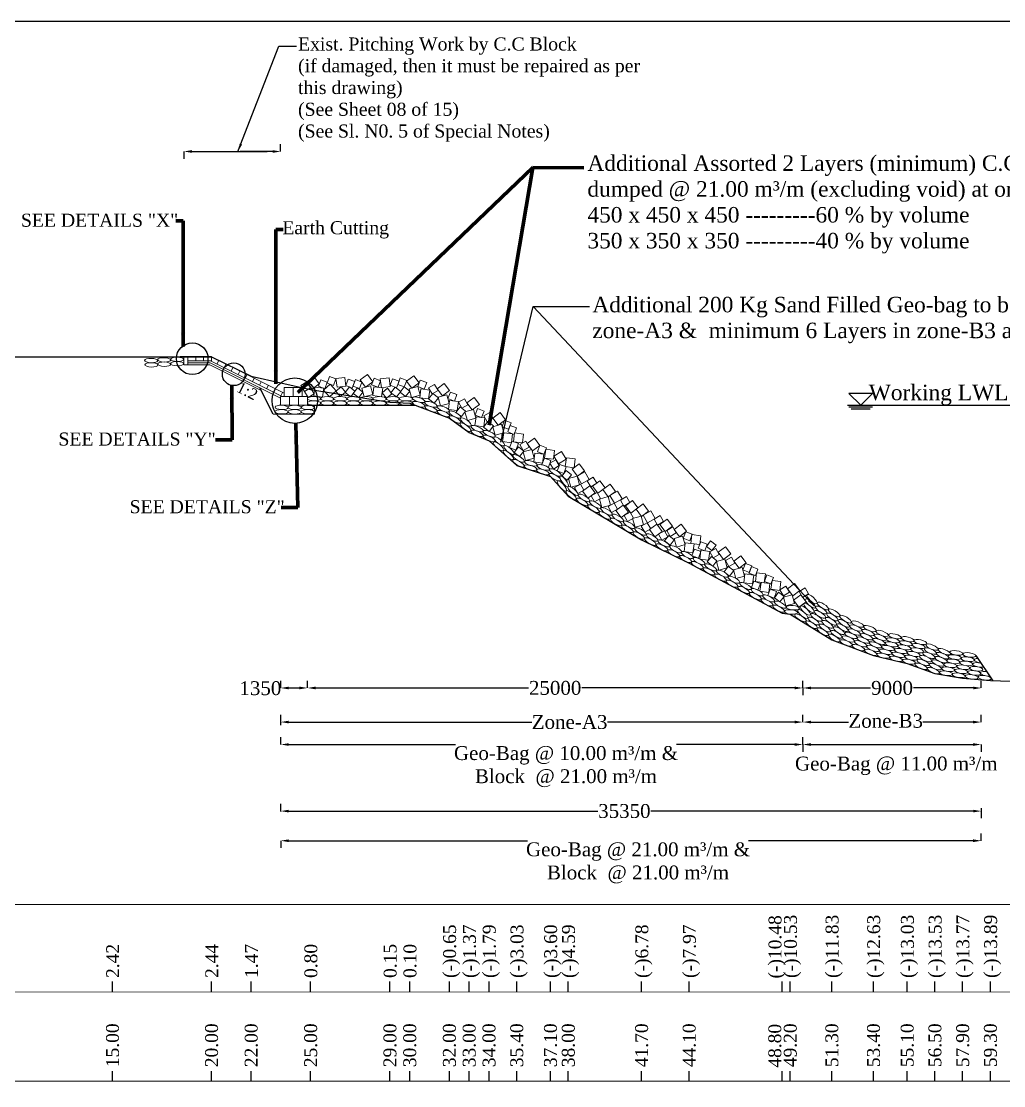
# Model space of a CAD drawing. Header units: metres. Extents: x -2434 to 11656, y -15288 to 8109.
# Drawn here: x 2854.4 to 2904, y -11667.7 to -11614 of the extents above; entities that cross this region are included whole.
import ezdxf

# ---------------------------------------------------------------- set-up
doc = ezdxf.new("R2010")
doc.units = ezdxf.units.M
doc.layers.add('LINE', color=7, linetype='Continuous')
doc.styles.get("Standard").update_dxf_attribs({"font": 'times.ttf'})
doc.dimstyles.get("Standard").update_dxf_attribs({"dimtxt": 0.5, "dimasz": 0.4075, "dimexe": 0.364, "dimexo": 0.219, "dimgap": 0.09, "dimtad": 0, "dimdec": 0, "dimlfac": 1000, "dimzin": 0, "dimdsep": 46, "dimtxsty": 'Standard', "dimcen": 0.09, "dimadec": 0, "dimazin": 0, "dimtfac": 1, "dimtdec": 0, "dimtofl": 0, "dimtmove": 0, "dimatfit": 3, "dimfxl": 1, "dimtolj": 1, "dimtzin": 0, "dimarcsym": 0})

# ---------------------------------------------------------------- blocks, each defined once
blk = doc.blocks.new('*D231')
at = {"color": 0, "lineweight": -2, "ltscale": 0.5}
for p, q in [((2868.821, -11647.674), (2868.821, -11647.31)), ((2893.821, -11647.674), (2893.821, -11647.31)), ((2869.229, -11647.674), (2879.969, -11647.674)), ((2893.414, -11647.674), (2882.674, -11647.674))]:
    blk.add_line(p, q, dxfattribs=at)
at = {"color": 0, "linetype": 'Continuous', "lineweight": -3, "ltscale": 0.5}
for points in [[(2869.229, -11647.606), (2869.229, -11647.742), (2868.821, -11647.674)], [(2893.414, -11647.606), (2893.414, -11647.742), (2893.821, -11647.674)]]:
    blk.add_solid(points, dxfattribs=at)
at = {"layer": 'Defpoints', "color": 0, "linetype": 'Continuous', "lineweight": -3, "ltscale": 0.5}
for p in [(2868.821, -11647.689), (2893.821, -11647.674), (2893.821, -11647.674)]:
    blk.add_point(p, dxfattribs=at)
at = {"color": 0, "linetype": 'Continuous', "lineweight": -3, "ltscale": 0.5, "insert": (2881.321, -11647.674), "char_height": 0.7, "attachment_point": 5}
blk.add_mtext('\\A1;25000', dxfattribs=at)
blk = doc.blocks.new('*D232')
at = {"color": 0, "lineweight": -2, "ltscale": 0.5}
for p, q in [((2902.822, -11647.674), (2902.822, -11647.31)), ((2893.821, -11647.674), (2893.821, -11648.038)), ((2894.229, -11647.674), (2897.237, -11647.674)), ((2902.414, -11647.674), (2899.406, -11647.674))]:
    blk.add_line(p, q, dxfattribs=at)
at = {"color": 0, "linetype": 'Continuous', "lineweight": -3, "ltscale": 0.5}
for points in [[(2894.229, -11647.606), (2894.229, -11647.742), (2893.821, -11647.674)], [(2902.414, -11647.606), (2902.414, -11647.742), (2902.822, -11647.674)]]:
    blk.add_solid(points, dxfattribs=at)
at = {"layer": 'Defpoints', "color": 0, "linetype": 'Continuous', "lineweight": -3, "ltscale": 0.5}
for p in [(2893.821, -11647.674), (2902.822, -11647.674), (2902.822, -11647.695)]:
    blk.add_point(p, dxfattribs=at)
at = {"color": 0, "linetype": 'Continuous', "lineweight": -3, "ltscale": 0.5, "insert": (2898.322, -11647.674), "char_height": 0.7, "attachment_point": 5}
blk.add_mtext('\\A1;9000', dxfattribs=at)
blk = doc.blocks.new('*D233')
at = {"color": 0, "lineweight": -2, "ltscale": 0.5}
for p, q in [((2893.821, -11649.393), (2893.821, -11649.029)), ((2894.229, -11649.393), (2896.123, -11649.393)), ((2902.412, -11649.393), (2899.878, -11649.393)), ((2902.819, -11649.393), (2902.819, -11649.029))]:
    blk.add_line(p, q, dxfattribs=at)
at = {"color": 0, "linetype": 'Continuous', "lineweight": -3, "ltscale": 0.5}
for points in [[(2894.229, -11649.325), (2894.229, -11649.461), (2893.821, -11649.393)], [(2902.412, -11649.325), (2902.412, -11649.461), (2902.819, -11649.393)]]:
    blk.add_solid(points, dxfattribs=at)
at = {"layer": 'Defpoints', "color": 0, "linetype": 'Continuous', "lineweight": -3, "ltscale": 0.5}
for p in [(2893.821, -11649.394), (2902.819, -11649.393), (2902.819, -11649.393)]:
    blk.add_point(p, dxfattribs=at)
at = {"color": 0, "linetype": 'Continuous', "lineweight": -3, "ltscale": 0.5, "insert": (2898.001, -11649.333), "char_height": 0.7, "attachment_point": 5}
blk.add_mtext('\\A1;Zone-B3', dxfattribs=at)
blk = doc.blocks.new('*D234')
at = {"color": 0, "lineweight": -2, "ltscale": 0.5}
for p, q in [((2893.821, -11650.526), (2893.821, -11650.89)), ((2894.229, -11650.526), (2902.412, -11650.526)), ((2902.82, -11650.526), (2902.82, -11650.89))]:
    blk.add_line(p, q, dxfattribs=at)
at = {"color": 0, "linetype": 'Continuous', "lineweight": -3, "ltscale": 0.5}
for points in [[(2894.229, -11650.458), (2894.229, -11650.594), (2893.821, -11650.526)], [(2902.412, -11650.458), (2902.412, -11650.594), (2902.82, -11650.526)]]:
    blk.add_solid(points, dxfattribs=at)
at = {"layer": 'Defpoints', "color": 0, "linetype": 'Continuous', "lineweight": -3, "ltscale": 0.5}
for p in [(2893.821, -11650.526), (2902.82, -11650.491), (2902.82, -11650.526)]:
    blk.add_point(p, dxfattribs=at)
at = {"color": 0, "linetype": 'Continuous', "lineweight": -3, "ltscale": 0.5, "insert": (2898.532, -11651.601), "char_height": 0.7, "attachment_point": 5}
blk.add_mtext('\\A1;Geo-Bag @ 11.00 m³/m ', dxfattribs=at)
blk = doc.blocks.new('*D235')
at = {"color": 0, "lineweight": -2, "ltscale": 0.5}
for p, q in [((2867.471, -11653.899), (2867.471, -11653.52)), ((2902.822, -11653.734), (2902.822, -11654.248)), ((2867.879, -11653.884), (2883.471, -11653.884)), ((2902.414, -11653.884), (2886.156, -11653.884))]:
    blk.add_line(p, q, dxfattribs=at)
at = {"color": 0, "linetype": 'Continuous', "lineweight": -3, "ltscale": 0.5}
for points in [[(2867.879, -11653.816), (2867.879, -11653.951), (2867.471, -11653.884)], [(2902.414, -11653.816), (2902.414, -11653.951), (2902.822, -11653.884)]]:
    blk.add_solid(points, dxfattribs=at)
at = {"layer": 'Defpoints', "color": 0, "linetype": 'Continuous', "lineweight": -3, "ltscale": 0.5}
for p in [(2902.822, -11653.286), (2867.471, -11654.118), (2902.822, -11653.884)]:
    blk.add_point(p, dxfattribs=at)
at = {"color": 0, "linetype": 'Continuous', "lineweight": -3, "ltscale": 0.5, "insert": (2884.813, -11653.884), "char_height": 0.5, "attachment_point": 5}
blk.add_mtext('\\A1;{\\H1.4x;35350}', dxfattribs=at)
blk = doc.blocks.new('*D236')
at = {"color": 0, "lineweight": -2, "ltscale": 0.5}
for p, q in [((2867.472, -11650.526), (2867.472, -11650.162)), ((2867.88, -11650.526), (2876.286, -11650.526)), ((2893.414, -11650.526), (2887.449, -11650.526)), ((2893.821, -11650.526), (2893.821, -11650.162))]:
    blk.add_line(p, q, dxfattribs=at)
at = {"color": 0, "linetype": 'Continuous', "lineweight": -3, "ltscale": 0.5}
for points in [[(2867.88, -11650.458), (2867.88, -11650.594), (2867.472, -11650.526)], [(2893.414, -11650.458), (2893.414, -11650.594), (2893.821, -11650.526)]]:
    blk.add_solid(points, dxfattribs=at)
at = {"layer": 'Defpoints', "color": 0, "linetype": 'Continuous', "lineweight": -3, "ltscale": 0.5}
for p in [(2867.472, -11650.539), (2893.821, -11650.526), (2893.821, -11650.526)]:
    blk.add_point(p, dxfattribs=at)
at = {"color": 0, "linetype": 'Continuous', "lineweight": -3, "ltscale": 0.5, "insert": (2881.867, -11651.642), "char_height": 0.7, "attachment_point": 5}
blk.add_mtext('\\A1;Geo-Bag @ 10.00 m³/m &\\PBlock  @ 21.00 m³/m', dxfattribs=at)
blk = doc.blocks.new('*D237')
at = {"color": 0, "lineweight": -2, "ltscale": 0.5}
for p, q in [((2867.471, -11647.674), (2867.471, -11647.31)), ((2868.821, -11647.674), (2868.821, -11647.31)), ((2867.879, -11647.674), (2868.414, -11647.674))]:
    blk.add_line(p, q, dxfattribs=at)
at = {"color": 0, "linetype": 'Continuous', "lineweight": -3, "ltscale": 0.5}
for points in [[(2867.879, -11647.606), (2867.879, -11647.742), (2867.471, -11647.674)], [(2868.414, -11647.606), (2868.414, -11647.742), (2868.821, -11647.674)]]:
    blk.add_solid(points, dxfattribs=at)
at = {"layer": 'Defpoints', "color": 0, "linetype": 'Continuous', "lineweight": -3, "ltscale": 0.5}
for p in [(2867.471, -11647.674), (2868.821, -11647.674), (2868.821, -11647.674)]:
    blk.add_point(p, dxfattribs=at)
at = {"color": 0, "linetype": 'Continuous', "lineweight": -3, "ltscale": 0.5, "insert": (2866.446, -11647.688), "char_height": 0.7, "attachment_point": 5}
blk.add_mtext('\\A1;1350', dxfattribs=at)
blk = doc.blocks.new('*D238')
at = {"color": 0, "lineweight": -2, "ltscale": 0.5}
for p, q in [((2867.471, -11649.543), (2867.471, -11649.029)), ((2867.879, -11649.393), (2880.144, -11649.393)), ((2893.414, -11649.393), (2883.956, -11649.393)), ((2893.821, -11649.393), (2893.821, -11649.029))]:
    blk.add_line(p, q, dxfattribs=at)
at = {"color": 0, "linetype": 'Continuous', "lineweight": -3, "ltscale": 0.5}
for points in [[(2867.879, -11649.325), (2867.879, -11649.461), (2867.471, -11649.393)], [(2893.414, -11649.325), (2893.414, -11649.461), (2893.821, -11649.393)]]:
    blk.add_solid(points, dxfattribs=at)
at = {"layer": 'Defpoints', "color": 0, "linetype": 'Continuous', "lineweight": -3, "ltscale": 0.5}
for p in [(2893.821, -11649.393), (2893.821, -11649.393), (2867.471, -11654.118)]:
    blk.add_point(p, dxfattribs=at)
at = {"color": 0, "linetype": 'Continuous', "lineweight": -3, "ltscale": 0.5, "insert": (2882.05, -11649.393), "char_height": 0.7, "attachment_point": 5}
blk.add_mtext('\\A1;Zone-A3', dxfattribs=at)
blk = doc.blocks.new('*D239')
at = {"color": 0, "lineweight": -2, "ltscale": 0.5}
for p, q in [((2867.471, -11655.378), (2867.471, -11655.742)), ((2867.879, -11655.378), (2879.92, -11655.378)), ((2902.413, -11655.378), (2891.084, -11655.378)), ((2902.821, -11655.378), (2902.821, -11655.014))]:
    blk.add_line(p, q, dxfattribs=at)
at = {"color": 0, "linetype": 'Continuous', "lineweight": -3, "ltscale": 0.5}
for points in [[(2867.879, -11655.31), (2867.879, -11655.446), (2867.471, -11655.378)], [(2902.413, -11655.31), (2902.413, -11655.446), (2902.821, -11655.378)]]:
    blk.add_solid(points, dxfattribs=at)
at = {"layer": 'Defpoints', "color": 0, "linetype": 'Continuous', "lineweight": -3, "ltscale": 0.5}
for p in [(2867.471, -11655.368), (2902.821, -11655.378), (2902.821, -11655.378)]:
    blk.add_point(p, dxfattribs=at)
at = {"color": 0, "linetype": 'Continuous', "lineweight": -3, "ltscale": 0.5, "insert": (2885.502, -11656.497), "char_height": 0.7, "attachment_point": 5}
blk.add_mtext('\\A1;Geo-Bag @ 21.00 m³/m &\\PBlock  @ 21.00 m³/m', dxfattribs=at)

msp = doc.modelspace()

# ---------------------------------------------------------------- linework, layer by layer
at = {"color": 0, "lineweight": -3, "ltscale": 0.5}
for p, q in [((2867.469377, -11620.613248), (2867.469377, -11620.249248)), ((2862.583164, -11620.613248), (2862.583164, -11620.977248)), ((2862.990664, -11620.613248), (2866.782727, -11620.613248)), ((2867.061877, -11620.613248), (2865.432727, -11620.613248))]:
    msp.add_line(p, q, dxfattribs=at)
at = {"color": 0, "linetype": 'Continuous', "lineweight": -3, "ltscale": 0.5}
for p, q in [((2862.583164, -11630.973716), (2862.394225, -11630.972127)), ((2863.983164, -11630.973716), (2862.583164, -11630.973716)), ((2867.084273, -11633.857234), (2866.419237, -11632.527162)), ((2868.819377, -11633.413716), (2874.252051, -11633.414548)), ((2896.064138, -11633.413716), (2907.734442, -11633.413716)), ((2902.546553, -11646.034274), (2903.405659, -11647.30974))]:
    msp.add_line(p, q, dxfattribs=at)
at = {"linetype": 'ByBlock', "lineweight": 18, "ltscale": 0.5}
for p, q in [((2862.583164, -11630.973716), (2862.583164, -11631.373716)), ((2862.783164, -11630.973716), (2862.783164, -11631.373716)), ((2863.183164, -11630.973716), (2863.183164, -11631.173716)), ((2863.583164, -11630.973716), (2863.583164, -11631.173716)), ((2863.983164, -11630.973716), (2863.983164, -11631.173716)), ((2864.255136, -11631.333309), (2864.344579, -11631.154423)), ((2864.612907, -11631.512194), (2864.70235, -11631.333309)), ((2864.970678, -11631.69108), (2865.06012, -11631.512194)), ((2865.328449, -11631.869965), (2865.417891, -11631.69108)), ((2865.686219, -11632.04885), (2865.775662, -11631.869965)), ((2866.04399, -11632.227736), (2866.133433, -11632.04885)), ((2866.401761, -11632.406621), (2866.491204, -11632.227736)), ((2866.759532, -11632.585507), (2866.848975, -11632.406621)), ((2867.117303, -11632.764392), (2867.206746, -11632.585507)), ((2867.475074, -11632.943278), (2867.564517, -11632.764392))]:
    msp.add_line(p, q, dxfattribs=at)
at = {"linetype": 'ByBlock', "lineweight": 13, "ltscale": 0.5}
for p, q in [((2863.983164, -11631.173716), (2862.783164, -11631.173716)), ((2867.512773, -11632.962127), (2863.935951, -11631.173716)), ((2867.652578, -11632.808423), (2863.983164, -11630.973716)), ((2863.888737, -11631.373716), (2862.583164, -11631.373716)), ((2863.912344, -11631.273716), (2862.783164, -11631.273716)), ((2866.493772, -11632.676234), (2863.888737, -11631.373716)), ((2867.469377, -11633.052233), (2863.912344, -11631.273716))]:
    msp.add_line(p, q, dxfattribs=at)
at = {"color": 0, "linetype": 'Continuous', "lineweight": 0, "ltscale": 0.5}
for p in [(2867.084273, -11633.857234), (2869.171609, -11633.414532)]:
    msp.add_line(p, (2869.171609, -11633.857234), dxfattribs=at)
at = {"color": 0, "lineweight": 18, "ltscale": 0.18}
for p, q in [((2835.61112, -11658.594775), (2929.383164, -11658.594775)), ((2835.61112, -11663.021397), (2929.383164, -11662.999946)), ((2835.61097, -11667.500026), (2929.383164, -11667.500026))]:
    msp.add_line(p, q, dxfattribs=at)
at = {"color": 0, "lineweight": -2}
for p, q in [((2858.983164, -11662.981724), (2858.983164, -11662.481724)), ((2858.983164, -11663.000603), (2858.983164, -11662.500603)), ((2863.983164, -11662.981724), (2863.983164, -11662.481724)), ((2863.983164, -11663.000603), (2863.983164, -11662.500603)), ((2865.983164, -11662.981724), (2865.983164, -11662.481724)), ((2865.983164, -11663.000603), (2865.983164, -11662.500603)), ((2868.983164, -11662.981724), (2868.983164, -11662.481724)), ((2868.983164, -11663.000603), (2868.983164, -11662.500603)), ((2872.983164, -11662.981724), (2872.983164, -11662.481724)), ((2872.983164, -11663.000603), (2872.983164, -11662.500603)), ((2873.983164, -11662.981724), (2873.983164, -11662.481724)), ((2873.983164, -11663.000603), (2873.983164, -11662.500603)), ((2875.983164, -11662.981724), (2875.983164, -11662.481724)), ((2875.983164, -11663.000603), (2875.983164, -11662.500603)), ((2876.983164, -11662.981724), (2876.983164, -11662.481724)), ((2876.983164, -11663.000603), (2876.983164, -11662.500603)), ((2877.983164, -11662.981724), (2877.983164, -11662.481724)), ((2877.983164, -11663.000603), (2877.983164, -11662.500603)), ((2879.383164, -11662.981724), (2879.383164, -11662.481724)), ((2879.383164, -11663.000603), (2879.383164, -11662.500603)), ((2881.083164, -11662.981724), (2881.083164, -11662.481724)), ((2881.083164, -11663.000603), (2881.083164, -11662.500603)), ((2881.983164, -11662.981724), (2881.983164, -11662.481724)), ((2881.983164, -11663.000603), (2881.983164, -11662.500603)), ((2885.683164, -11662.981724), (2885.683164, -11662.481724)), ((2885.683164, -11663.000603), (2885.683164, -11662.500603)), ((2888.083164, -11662.981724), (2888.083164, -11662.481724)), ((2888.083164, -11663.000603), (2888.083164, -11662.500603)), ((2892.783164, -11662.981724), (2892.783164, -11662.481724)), ((2892.783164, -11663.000603), (2892.783164, -11662.500603)), ((2893.183164, -11662.981724), (2893.183164, -11662.481724)), ((2893.183164, -11663.000603), (2893.183164, -11662.500603)), ((2895.283164, -11662.981724), (2895.283164, -11662.481724)), ((2895.283164, -11663.000603), (2895.283164, -11662.500603)), ((2897.383164, -11662.981724), (2897.383164, -11662.481724)), ((2897.383164, -11663.000603), (2897.383164, -11662.500603)), ((2899.083164, -11662.981724), (2899.083164, -11662.481724)), ((2899.083164, -11663.000603), (2899.083164, -11662.500603)), ((2900.483164, -11662.981724), (2900.483164, -11662.481724)), ((2900.483164, -11663.000603), (2900.483164, -11662.500603)), ((2901.883164, -11662.981724), (2901.883164, -11662.481724)), ((2901.883164, -11663.000603), (2901.883164, -11662.500603)), ((2903.283164, -11662.981724), (2903.283164, -11662.481724)), ((2903.283164, -11663.000603), (2903.283164, -11662.500603)), ((2858.983164, -11667.500026), (2858.983164, -11667.000026)), ((2863.983164, -11667.500026), (2863.983164, -11667.000026)), ((2865.983164, -11667.500026), (2865.983164, -11667.000026)), ((2868.983164, -11667.500026), (2868.983164, -11667.000026)), ((2872.983164, -11667.500026), (2872.983164, -11667.000026)), ((2873.983164, -11667.500026), (2873.983164, -11667.000026)), ((2875.983164, -11667.500026), (2875.983164, -11667.000026)), ((2876.983164, -11667.500026), (2876.983164, -11667.000026)), ((2877.983164, -11667.500026), (2877.983164, -11667.000026)), ((2879.383164, -11667.500026), (2879.383164, -11667.000026)), ((2881.083164, -11667.500026), (2881.083164, -11667.000026)), ((2881.983164, -11667.500026), (2881.983164, -11667.000026)), ((2885.683164, -11667.500026), (2885.683164, -11667.000026)), ((2888.083164, -11667.500026), (2888.083164, -11667.000026)), ((2892.783164, -11667.500026), (2892.783164, -11667.000026)), ((2893.183164, -11667.500026), (2893.183164, -11667.000026)), ((2895.283164, -11667.500026), (2895.283164, -11667.000026)), ((2897.383164, -11667.500026), (2897.383164, -11667.000026)), ((2899.083164, -11667.500026), (2899.083164, -11667.000026)), ((2900.483164, -11667.500026), (2900.483164, -11667.000026)), ((2901.883164, -11667.500026), (2901.883164, -11667.000026)), ((2903.283164, -11667.500026), (2903.283164, -11667.000026))]:
    msp.add_line(p, q, dxfattribs=at)
at = {"color": 6, "linetype": 'Continuous', "lineweight": -3, "ltscale": 0.5}
msp.add_lwpolyline([(2853.983164, -11630.963716), (2863.983164, -11630.973716), (2865.983164, -11631.943716), (2868.983164, -11632.613716), (2872.983164, -11633.263716), (2873.983164, -11633.313716), (2875.983164, -11634.063716), (2876.983164, -11634.783716), (2877.983164, -11635.203716), (2879.383164, -11636.443716), (2881.083164, -11637.013716), (2881.983164, -11638.003716), (2885.683164, -11640.193716), (2888.083164, -11641.383716), (2892.783164, -11643.893716), (2893.183164, -11643.943716), (2895.283164, -11645.243716), (2897.383164, -11646.043716), (2899.083164, -11646.443716), (2900.483164, -11646.943716), (2901.883164, -11647.183716), (2903.283164, -11647.303716), (2904.783164, -11647.343716)], dxfattribs=at)
at = {"linetype": 'ByBlock', "lineweight": 18, "ltscale": 0.5}
for points in [[(2867.652578, -11632.963716), (2868.102578, -11632.963716), (2868.102578, -11632.513716), (2867.652578, -11632.513716)], [(2868.102578, -11632.963716), (2868.552578, -11632.963716), (2868.552578, -11632.513716), (2868.102578, -11632.513716)], [(2867.469377, -11633.413716), (2867.919377, -11633.413716), (2867.919377, -11632.963716), (2867.469377, -11632.963716)], [(2867.919377, -11633.413716), (2868.369377, -11633.413716), (2868.369377, -11632.963716), (2867.919377, -11632.963716)], [(2868.369377, -11633.413716), (2868.819377, -11633.413716), (2868.819377, -11632.963716), (2868.369377, -11632.963716)]]:
    msp.add_lwpolyline(points, close=True, dxfattribs=at)
at = {"color": 0, "linetype": 'Continuous', "lineweight": 0, "ltscale": 0.5}
for centre in [(2860.938004, -11631.156629), (2861.591219, -11631.123601), (2861.594807, -11631.340625), (2862.242422, -11631.315518), (2862.243832, -11631.097572), (2860.947192, -11631.375236)]:
    msp.add_ellipse(centre, major_axis=(-0.332673, 0.007297), ratio=0.329715771, dxfattribs=at)
at = {"color": 0, "linetype": 'Continuous', "lineweight": 13, "ltscale": 0.5}
for centre, major_axis in [((2869.149531, -11633.301478), (-0.332673, 0.007297)), ((2869.154536, -11633.08139), (-0.332673, 0.007297)), ((2869.814768, -11633.303532), (-0.332673, 0.007297)), ((2869.816598, -11633.085562), (-0.332673, 0.007297)), ((2870.477584, -11633.30338), (-0.332673, 0.007297)), ((2870.482588, -11633.083292), (-0.332673, 0.007297)), ((2871.138497, -11633.302912), (-0.332673, 0.007297)), ((2871.143501, -11633.082825), (-0.332673, 0.007297)), ((2871.801555, -11633.30447), (-0.332673, 0.007297)), ((2871.806559, -11633.084382), (-0.332673, 0.007297)), ((2872.465733, -11633.303532), (-0.332673, 0.007297)), ((2872.467563, -11633.085562), (-0.332673, 0.007297)), ((2873.129436, -11633.303993), (-0.332673, 0.007297)), ((2873.13444, -11633.083906), (-0.332673, 0.007297)), ((2873.793614, -11633.303055), (-0.332673, 0.007297)), ((2873.795444, -11633.085085), (-0.332673, 0.007297)), ((2874.434548, -11633.135779), (-0.316545, 0.102589)), ((2874.43772, -11633.365735), (-0.316545, 0.102589)), ((2875.052985, -11633.366175), (-0.316545, 0.102589)), ((2867.516745, -11633.742499), (0.332472, -0.013683)), ((2867.517258, -11633.522411), (0.332472, -0.013683)), ((2868.177645, -11633.744733), (0.332472, -0.013683)), ((2868.178158, -11633.524646), (0.332472, -0.013683)), ((2868.834308, -11633.741068), (-0.332673, 0.007297)), ((2868.839312, -11633.520981), (-0.332673, 0.007297)), ((2875.059431, -11633.600007), (-0.31, 0.120933)), ((2875.674198, -11633.597258), (-0.31, 0.120933)), ((2875.680667, -11633.83227), (-0.31, 0.120933)), ((2876.270209, -11633.88483), (-0.2919, 0.159747)), ((2876.270458, -11634.129229), (-0.2919, 0.159747)), ((2876.793663, -11634.514973), (-0.268411, 0.196673)), ((2876.814626, -11634.259502), (-0.268411, 0.196673)), ((2877.384503, -11634.594566), (-0.305423, 0.132068)), ((2877.376044, -11634.827633), (-0.305423, 0.132068)), ((2877.984839, -11635.085568), (-0.305423, 0.132068)), ((2877.994978, -11634.852423), (-0.305423, 0.132068)), ((2878.498341, -11635.238335), (-0.256554, 0.211908)), ((2878.462636, -11635.480997), (-0.256554, 0.211908)), ((2878.995865, -11635.671824), (-0.251023, 0.218431)), ((2878.958667, -11635.922887), (-0.251023, 0.218431)), ((2879.478692, -11636.095089), (-0.285351, 0.171172)), ((2879.467309, -11636.337336), (-0.285351, 0.171172)), ((2880.074197, -11636.564437), (-0.319793, 0.091963)), ((2880.094725, -11636.339045), (-0.319793, 0.091963)), ((2880.722755, -11636.546527), (-0.316563, 0.102531)), ((2881.327562, -11636.802368), (-0.291217, 0.16099)), ((2880.702539, -11636.773215), (-0.316563, 0.102531)), ((2881.307781, -11637.042332), (-0.291217, 0.16099)), ((2881.777005, -11637.250515), (-0.196536, 0.268512)), ((2881.6601, -11637.488103), (-0.216827, 0.252411)), ((2882.223815, -11637.737949), (-0.251619, 0.217745)), ((2882.129576, -11637.951568), (-0.251619, 0.217745)), ((2882.682803, -11638.290609), (-0.287881, 0.166881)), ((2882.774679, -11638.089722), (-0.287881, 0.166881)), ((2883.343664, -11638.424464), (-0.287881, 0.166881)), ((2883.253467, -11638.629059), (-0.287881, 0.166881)), ((2883.913332, -11638.7639), (-0.287881, 0.166881)), ((2883.823136, -11638.968495), (-0.287881, 0.166881)), ((2884.394484, -11639.300462), (-0.287881, 0.166881)), ((2884.48468, -11639.095867), (-0.287881, 0.166881)), ((2885.053976, -11639.441396), (-0.287881, 0.166881)), ((2884.963779, -11639.645991), (-0.287881, 0.166881)), ((2885.53718, -11639.983638), (-0.287881, 0.166881)), ((2885.627377, -11639.779043), (-0.287881, 0.166881)), ((2886.120596, -11640.289415), (-0.287881, 0.166881)), ((2886.21241, -11640.086039), (-0.287881, 0.166881)), ((2886.801178, -11640.378217), (-0.295254, 0.15346)), ((2886.709364, -11640.581593), (-0.295254, 0.15346)), ((2887.306465, -11640.877957), (-0.295254, 0.15346)), ((2887.398279, -11640.674581), (-0.295254, 0.15346)), ((2887.994944, -11640.969934), (-0.295254, 0.15346)), ((2887.90313, -11641.17331), (-0.295254, 0.15346)), ((2888.4937, -11641.479813), (-0.295254, 0.15346)), ((2888.585513, -11641.276437), (-0.295254, 0.15346)), ((2889.170733, -11641.587686), (-0.295254, 0.15346)), ((2889.078919, -11641.791062), (-0.295254, 0.15346)), ((2889.663268, -11642.104515), (-0.295254, 0.15346)), ((2889.75334, -11641.902176), (-0.295254, 0.15346)), ((2890.248923, -11642.416437), (-0.295254, 0.15346)), ((2890.338995, -11642.214099), (-0.295254, 0.15346)), ((2890.92745, -11642.527085), (-0.295254, 0.15346)), ((2890.837377, -11642.729423), (-0.295254, 0.15346)), ((2891.423966, -11643.043395), (-0.295254, 0.15346)), ((2891.514038, -11642.841056), (-0.295254, 0.15346)), ((2892.099257, -11643.156946), (-0.295254, 0.15346)), ((2894.279951, -11643.192454), (-0.248945, 0.220797)), ((2892.009185, -11643.359285), (-0.295254, 0.15346)), ((2892.594218, -11643.670871), (-0.295254, 0.15346)), ((2892.684291, -11643.468532), (-0.295254, 0.15346)), ((2893.314188, -11643.626816), (-0.331259, 0.031506)), ((2893.94809, -11643.769287), (-0.248945, 0.220797)), ((2894.127239, -11643.636106), (-0.248945, 0.220797)), ((2894.194731, -11643.40737), (-0.248945, 0.220797)), ((2894.746096, -11643.744202), (-0.283579, 0.174091)), ((2894.828082, -11643.535666), (-0.283579, 0.174091)), ((2893.224552, -11643.83932), (-0.331259, 0.031506)), ((2893.695587, -11644.134385), (-0.283579, 0.174091)), ((2893.81802, -11643.945202), (-0.248945, 0.220797)), ((2894.365902, -11644.294819), (-0.283579, 0.174091)), ((2894.50213, -11644.114444), (-0.283579, 0.174091)), ((2894.679599, -11643.96254), (-0.283579, 0.174091)), ((2895.24143, -11644.308951), (-0.283579, 0.174091)), ((2895.308362, -11644.090821), (-0.283579, 0.174091)), ((2895.399927, -11643.883244), (-0.283579, 0.174091)), ((2895.976314, -11644.201597), (-0.283579, 0.174091)), ((2894.260652, -11644.4851), (-0.283579, 0.174091)), ((2894.826215, -11644.836982), (-0.283579, 0.174091)), ((2894.931465, -11644.646701), (-0.283579, 0.174091)), ((2895.065267, -11644.463759), (-0.283579, 0.174091)), ((2895.641654, -11644.782113), (-0.283579, 0.174091)), ((2895.817817, -11644.627305), (-0.283579, 0.174091)), ((2895.884749, -11644.409174), (-0.283579, 0.174091)), ((2896.486377, -11644.648005), (-0.310558, 0.119492)), ((2896.576884, -11644.448), (-0.310558, 0.119492)), ((2897.202101, -11644.678448), (-0.310558, 0.119492)), ((2895.402602, -11645.155336), (-0.283579, 0.174091)), ((2895.507852, -11644.965055), (-0.283579, 0.174091)), ((2896.10948, -11645.203886), (-0.310558, 0.119492)), ((2896.243282, -11645.020943), (-0.310558, 0.119492)), ((2896.418201, -11644.855167), (-0.310558, 0.119492)), ((2896.865637, -11645.258885), (-0.310558, 0.119492)), ((2897.037571, -11645.091009), (-0.310558, 0.119492)), ((2897.109043, -11644.880709), (-0.310558, 0.119492)), ((2897.657998, -11645.328717), (-0.310558, 0.119492)), ((2897.729471, -11645.118418), (-0.310558, 0.119492)), ((2897.822529, -11644.916157), (-0.310558, 0.119492)), ((2898.366023, -11645.265873), (-0.324275, 0.074635)), ((2898.457526, -11645.062005), (-0.324275, 0.074635)), ((2899.105199, -11645.212871), (-0.324275, 0.074635)), ((2895.999751, -11645.400027), (-0.310558, 0.119492)), ((2896.623475, -11645.636906), (-0.310558, 0.119492)), ((2896.733204, -11645.440765), (-0.310558, 0.119492)), ((2897.243903, -11645.874615), (-0.310558, 0.119492)), ((2897.353631, -11645.678473), (-0.310558, 0.119492)), ((2897.486065, -11645.496594), (-0.310558, 0.119492)), ((2897.990619, -11645.851678), (-0.324275, 0.074635)), ((2898.118573, -11645.655874), (-0.324275, 0.074635)), ((2898.290942, -11645.474228), (-0.324275, 0.074635)), ((2898.766246, -11645.80674), (-0.324275, 0.074635)), ((2898.938615, -11645.625094), (-0.324275, 0.074635)), ((2899.013696, -11645.416739), (-0.324275, 0.074635)), ((2899.59002, -11645.774145), (-0.324275, 0.074635)), ((2899.661618, -11645.561875), (-0.324275, 0.074635)), ((2899.751006, -11645.359925), (-0.324275, 0.074635)), ((2900.250954, -11645.814758), (-0.307811, 0.126402)), ((2900.340342, -11645.612808), (-0.307811, 0.126402)), ((2900.962636, -11645.843463), (-0.307811, 0.126402)), ((2897.88089, -11646.04782), (-0.324275, 0.074635)), ((2898.524955, -11646.20312), (-0.324275, 0.074635)), ((2898.638292, -11646.002544), (-0.324275, 0.074635)), ((2899.1707, -11646.349941), (-0.324275, 0.074635)), ((2899.284037, -11646.149365), (-0.324275, 0.074635)), ((2899.413297, -11645.957814), (-0.324275, 0.074635)), ((2899.887929, -11646.384615), (-0.307811, 0.126402)), ((2900.01719, -11646.193064), (-0.307811, 0.126402)), ((2900.179357, -11646.027028), (-0.307811, 0.126402)), ((2900.636062, -11646.41804), (-0.307811, 0.126402)), ((2900.799722, -11646.250112), (-0.307811, 0.126402)), ((2900.870946, -11646.04142), (-0.307811, 0.126402)), ((2901.411738, -11646.330973), (-0.329413, 0.047029)), ((2901.483585, -11646.117821), (-0.329413, 0.047029)), ((2901.561527, -11645.905706), (-0.329413, 0.047029)), ((2902.141957, -11646.220118), (-0.329413, 0.047029)), ((2902.219899, -11646.008004), (-0.329413, 0.047029)), ((2899.785727, -11646.578838), (-0.307811, 0.126402)), ((2900.403977, -11646.797513), (-0.307811, 0.126402)), ((2900.506179, -11646.603291), (-0.307811, 0.126402)), ((2901.03789, -11646.92894), (-0.329413, 0.047029)), ((2901.151226, -11646.728364), (-0.329413, 0.047029)), ((2901.264189, -11646.524599), (-0.329413, 0.047029)), ((2901.809598, -11646.830662), (-0.329413, 0.047029)), ((2901.922562, -11646.626897), (-0.329413, 0.047029)), ((2902.070111, -11646.43327), (-0.329413, 0.047029)), ((2902.464052, -11646.910658), (-0.329413, 0.047029)), ((2902.577015, -11646.706893), (-0.329413, 0.047029)), ((2901.688548, -11647.034945), (-0.329413, 0.047029)), ((2902.343002, -11647.114942), (-0.329413, 0.047029)), ((2902.990612, -11647.15905), (-0.329413, 0.047029))]:
    msp.add_ellipse(centre, major_axis=major_axis, ratio=0.329715771, dxfattribs=at)
for centre, start_param, end_param in [((2902.79641, -11646.300115), 5.231731285, 7.913499479), ((2902.874352, -11646.088), 6.220628137, 6.924602627), ((2902.724564, -11646.513267), 4.5175843, 8.627646464), ((2903.111662, -11646.954767), 4.824163792, 8.321066972)]:
    msp.add_ellipse(centre, major_axis=(-0.329413, 0.047029), ratio=0.329715771, start_param=start_param, end_param=end_param, dxfattribs=at)
at = {"color": 0, "linetype": 'Continuous', "lineweight": -3, "ltscale": 0.5}
for points in [[(2862.990664, -11620.545331), (2862.990664, -11620.681164), (2862.583164, -11620.613248)], [(2867.061877, -11620.545331), (2867.061877, -11620.681164), (2867.469377, -11620.613248)]]:
    msp.add_solid(points, dxfattribs=at)
at = {"layer": 'LINE', "color": 0, "linetype": 'ByBlock', "lineweight": -3, "ltscale": 0.5}
for p, q in [((2896.740139, -11633.413716), (2896.140139, -11632.813716)), ((2897.340139, -11632.813716), (2896.140139, -11632.813716)), ((2896.740139, -11633.413716), (2897.340139, -11632.813716)), ((2896.140022, -11633.49364), (2897.340022, -11633.49364)), ((2896.260022, -11633.59364), (2897.220022, -11633.59364))]:
    msp.add_line(p, q, dxfattribs=at)
msp.add_lwpolyline([(2828.134859, -11614.045966), (2945.598705, -11614.045966), (2945.598705, -11694.932463), (2828.134859, -11694.932463)], close=True, dxfattribs=at)
at = {"layer": 'LINE', "color": 0, "linetype": 'ByBlock', "lineweight": 18, "ltscale": 0.5}
for points in [[(2868.679794, -11632.71346), (2868.976318, -11632.52752), (2868.790377, -11632.230996), (2868.493854, -11632.416937), (2868.679794, -11632.71346)], [(2869.060229, -11632.599984), (2869.420348, -11632.330141), (2869.150505, -11631.970023), (2868.790387, -11632.239866), (2869.060229, -11632.599984)], [(2869.372309, -11632.451238), (2869.698907, -11632.577072), (2869.82474, -11632.250474), (2869.498143, -11632.124641), (2869.372309, -11632.451238)], [(2870.141217, -11632.415256), (2870.258997, -11632.085668), (2869.929409, -11631.967888), (2869.81163, -11632.297476), (2870.141217, -11632.415256)], [(2870.705917, -11632.006768), (2870.259204, -11632.061058), (2870.313495, -11632.507772), (2870.760208, -11632.453481), (2870.705917, -11632.006768)], [(2870.75681, -11632.4179), (2871.083407, -11632.543734), (2871.209241, -11632.217136), (2870.882643, -11632.091303), (2870.75681, -11632.4179)], [(2871.118897, -11632.448042), (2871.445494, -11632.573876), (2871.571328, -11632.247278), (2871.24473, -11632.121445), (2871.118897, -11632.448042)], [(2871.755348, -11632.496951), (2872.115466, -11632.227109), (2871.845624, -11631.866991), (2871.485506, -11632.136833), (2871.755348, -11632.496951)], [(2872.056034, -11632.379703), (2872.382632, -11632.505536), (2872.508465, -11632.178939), (2872.181868, -11632.053105), (2872.056034, -11632.379703)], [(2872.944097, -11632.025983), (2872.497384, -11632.080273), (2872.551674, -11632.526986), (2872.998387, -11632.472696), (2872.944097, -11632.025983)], [(2872.991008, -11632.402731), (2873.317605, -11632.528564), (2873.443439, -11632.201967), (2873.116841, -11632.076133), (2872.991008, -11632.402731)], [(2873.382393, -11632.358321), (2873.708991, -11632.484155), (2873.834824, -11632.157557), (2873.508227, -11632.031724), (2873.382393, -11632.358321)], [(2874.093365, -11632.551536), (2874.453483, -11632.281693), (2874.183641, -11631.921575), (2873.823523, -11632.191418), (2874.093365, -11632.551536)], [(2874.391315, -11632.474247), (2874.717912, -11632.60008), (2874.843746, -11632.273483), (2874.517148, -11632.147649), (2874.391315, -11632.474247)], [(2868.859896, -11633.017843), (2869.156419, -11632.831903), (2868.970479, -11632.535379), (2868.673956, -11632.72132), (2868.859896, -11633.017843)], [(2869.644923, -11632.557562), (2869.198737, -11632.499102), (2869.140277, -11632.945288), (2869.586463, -11633.003748), (2869.644923, -11632.557562)], [(2870.265875, -11632.681096), (2869.962388, -11632.348838), (2869.63013, -11632.652325), (2869.933617, -11632.984583), (2870.265875, -11632.681096)], [(2870.737927, -11632.75382), (2870.518555, -11632.481101), (2870.245835, -11632.700473), (2870.465208, -11632.973193), (2870.737927, -11632.75382)], [(2871.003276, -11632.980786), (2871.216919, -11632.703556), (2870.939689, -11632.489913), (2870.726046, -11632.767143), (2871.003276, -11632.980786)], [(2871.409904, -11633.025956), (2871.623547, -11632.748726), (2871.346317, -11632.535083), (2871.132674, -11632.812313), (2871.409904, -11633.025956)], [(2871.569754, -11632.551381), (2871.690139, -11632.984979), (2872.123738, -11632.864594), (2872.003353, -11632.430996), (2871.569754, -11632.551381)], [(2872.621883, -11632.537514), (2872.175697, -11632.479055), (2872.117237, -11632.925241), (2872.563423, -11632.983701), (2872.621883, -11632.537514)], [(2873.075944, -11632.832132), (2872.856572, -11632.559412), (2872.583853, -11632.778785), (2872.803225, -11633.051504), (2873.075944, -11632.832132)], [(2873.31212, -11632.99357), (2873.525763, -11632.716339), (2873.248532, -11632.502696), (2873.034889, -11632.779927), (2873.31212, -11632.99357)], [(2873.769506, -11632.971657), (2873.983149, -11632.694426), (2873.705919, -11632.480783), (2873.492276, -11632.758014), (2873.769506, -11632.971657)], [(2873.954798, -11632.587581), (2874.075183, -11633.021179), (2874.508782, -11632.900794), (2874.388396, -11632.467196), (2873.954798, -11632.587581)], [(2874.992434, -11632.649692), (2874.546247, -11632.591232), (2874.487787, -11633.037418), (2874.933974, -11633.095878), (2874.992434, -11632.649692)], [(2874.93093, -11632.539545), (2875.106518, -11632.842313), (2875.409287, -11632.666726), (2875.233699, -11632.363957), (2874.93093, -11632.539545)], [(2875.214454, -11633.308836), (2875.428097, -11633.031606), (2875.150867, -11632.817963), (2874.937224, -11633.095193), (2875.214454, -11633.308836)], [(2875.63529, -11632.940033), (2875.995408, -11632.67019), (2875.725566, -11632.310072), (2875.365447, -11632.579914), (2875.63529, -11632.940033)], [(2875.906989, -11633.076751), (2876.233586, -11633.202585), (2876.35942, -11632.875987), (2876.032822, -11632.750154), (2875.906989, -11633.076751)], [(2875.416852, -11633.007428), (2875.537237, -11633.441026), (2875.970836, -11633.320641), (2875.85045, -11632.887043), (2875.416852, -11633.007428)], [(2876.437319, -11633.231996), (2875.991132, -11633.173536), (2875.932673, -11633.619723), (2876.378859, -11633.678182), (2876.437319, -11633.231996)], [(2876.438642, -11633.256664), (2876.61423, -11633.559432), (2876.916999, -11633.383845), (2876.741411, -11633.081076), (2876.438642, -11633.256664)], [(2877.13591, -11633.647765), (2877.496029, -11633.377922), (2877.226186, -11633.017804), (2876.866068, -11633.287647), (2877.13591, -11633.647765)], [(2876.588675, -11633.986722), (2876.802318, -11633.709492), (2876.525088, -11633.495849), (2876.311445, -11633.773079), (2876.588675, -11633.986722)], [(2876.770919, -11633.750297), (2876.891304, -11634.183895), (2877.324903, -11634.06351), (2877.204517, -11633.629911), (2876.770919, -11633.750297)], [(2877.280402, -11633.907448), (2877.606999, -11634.033281), (2877.732833, -11633.706684), (2877.406235, -11633.58085), (2877.280402, -11633.907448)], [(2877.717193, -11633.951871), (2877.892781, -11634.25464), (2878.19555, -11634.079052), (2878.019962, -11633.776283), (2877.717193, -11633.951871)], [(2878.448549, -11634.416797), (2878.808667, -11634.146955), (2878.538825, -11633.786837), (2878.178707, -11634.056679), (2878.448549, -11634.416797)], [(2877.777514, -11634.054394), (2877.331328, -11633.995935), (2877.272868, -11634.442121), (2877.719055, -11634.500581), (2877.777514, -11634.054394)], [(2877.990578, -11634.731172), (2878.204221, -11634.453942), (2877.92699, -11634.240299), (2877.713347, -11634.517529), (2877.990578, -11634.731172)], [(2878.172821, -11634.494747), (2878.293206, -11634.928345), (2878.726805, -11634.80796), (2878.60642, -11634.374362), (2878.172821, -11634.494747)], [(2878.64411, -11634.496702), (2878.970708, -11634.622535), (2879.096541, -11634.295938), (2878.769944, -11634.170104), (2878.64411, -11634.496702)], [(2878.924901, -11634.758111), (2879.251499, -11634.883945), (2879.377332, -11634.557347), (2879.050735, -11634.431514), (2878.924901, -11634.758111)], [(2879.169713, -11634.854622), (2878.723526, -11634.796162), (2878.665066, -11635.242349), (2879.111253, -11635.300809), (2879.169713, -11634.854622)], [(2879.723084, -11634.870699), (2879.276897, -11634.812239), (2879.218437, -11635.258426), (2879.664624, -11635.316886), (2879.723084, -11634.870699)], [(2879.017835, -11635.548926), (2879.344432, -11635.674759), (2879.470266, -11635.348162), (2879.143668, -11635.222328), (2879.017835, -11635.548926)], [(2879.529392, -11636.005676), (2879.743035, -11635.728446), (2879.465804, -11635.514803), (2879.252161, -11635.792033), (2879.529392, -11636.005676)], [(2879.532879, -11635.394226), (2879.708467, -11635.696995), (2880.011236, -11635.521407), (2879.835648, -11635.218638), (2879.532879, -11635.394226)], [(2880.181753, -11635.707482), (2880.541871, -11635.43764), (2880.272028, -11635.077522), (2879.91191, -11635.347364), (2880.181753, -11635.707482)], [(2880.423594, -11635.757981), (2880.750191, -11635.883814), (2880.876025, -11635.557217), (2880.549427, -11635.431383), (2880.423594, -11635.757981)], [(2879.711636, -11635.769251), (2879.832021, -11636.202849), (2880.265619, -11636.082464), (2880.145234, -11635.648866), (2879.711636, -11635.769251)], [(2880.742926, -11635.883457), (2880.29674, -11635.824997), (2880.23828, -11636.271183), (2880.684466, -11636.329643), (2880.742926, -11635.883457)], [(2881.292254, -11635.692009), (2880.846067, -11635.633549), (2880.787607, -11636.079735), (2881.233794, -11636.138195), (2881.292254, -11635.692009)], [(2881.638618, -11635.749472), (2881.254752, -11635.984305), (2881.489585, -11636.368172), (2881.873451, -11636.133339), (2881.638618, -11635.749472)], [(2882.334117, -11636.116342), (2881.88793, -11636.057882), (2881.82947, -11636.504069), (2882.275657, -11636.562529), (2882.334117, -11636.116342)], [(2880.655367, -11636.402779), (2880.981965, -11636.528612), (2881.107798, -11636.202015), (2880.781201, -11636.076181), (2880.655367, -11636.402779)], [(2881.232377, -11636.64136), (2881.531453, -11636.459554), (2881.349647, -11636.160478), (2881.050571, -11636.342284), (2881.232377, -11636.64136)], [(2881.429875, -11636.726837), (2881.756473, -11636.852671), (2881.882306, -11636.526073), (2881.555709, -11636.40024), (2881.429875, -11636.726837)], [(2882.444067, -11636.995081), (2882.804185, -11636.725239), (2882.534343, -11636.365121), (2882.174225, -11636.634963), (2882.444067, -11636.995081)], [(2881.934403, -11637.195956), (2882.148046, -11636.918726), (2881.870816, -11636.705083), (2881.657173, -11636.982313), (2881.934403, -11637.195956)], [(2881.996717, -11637.106948), (2882.117102, -11637.540546), (2882.5507, -11637.420161), (2882.430315, -11636.986563), (2881.996717, -11637.106948)], [(2883.045246, -11637.155848), (2882.816856, -11636.768113), (2882.429121, -11636.996503), (2882.657511, -11637.384237), (2883.045246, -11637.155848)], [(2882.938015, -11637.21709), (2883.113602, -11637.519859), (2883.416371, -11637.344271), (2883.240783, -11637.041503), (2882.938015, -11637.21709)], [(2882.296127, -11637.568402), (2882.471714, -11637.871171), (2882.774483, -11637.695583), (2882.598895, -11637.392815), (2882.296127, -11637.568402)], [(2882.977657, -11638.107465), (2883.337775, -11637.837623), (2883.067933, -11637.477505), (2882.707815, -11637.747347), (2882.977657, -11638.107465)], [(2883.480518, -11637.854483), (2883.840636, -11637.584641), (2883.570794, -11637.224523), (2883.210676, -11637.494365), (2883.480518, -11637.854483)], [(2884.004093, -11638.03071), (2884.364211, -11637.760867), (2884.094369, -11637.400749), (2883.734251, -11637.670591), (2884.004093, -11638.03071)], [(2883.13626, -11637.982519), (2883.311848, -11638.285288), (2883.614617, -11638.1097), (2883.439029, -11637.806931), (2883.13626, -11637.982519)], [(2883.556743, -11638.142577), (2883.677128, -11638.576175), (2884.110726, -11638.45579), (2883.990341, -11638.022191), (2883.556743, -11638.142577)], [(2884.697023, -11638.131187), (2884.468634, -11637.743452), (2884.080899, -11637.971842), (2884.309289, -11638.359576), (2884.697023, -11638.131187)], [(2884.616167, -11638.192637), (2884.791755, -11638.495406), (2885.094523, -11638.319818), (2884.918936, -11638.017049), (2884.616167, -11638.192637)], [(2883.994433, -11638.526497), (2884.170021, -11638.829266), (2884.47279, -11638.653678), (2884.297202, -11638.35091), (2883.994433, -11638.526497)], [(2884.655809, -11639.083012), (2885.015928, -11638.813169), (2884.746085, -11638.453051), (2884.385967, -11638.722893), (2884.655809, -11639.083012)], [(2885.139138, -11638.84953), (2885.499256, -11638.579687), (2885.229414, -11638.219569), (2884.869296, -11638.489411), (2885.139138, -11638.84953)], [(2885.678078, -11639.01764), (2886.038196, -11638.747797), (2885.768353, -11638.387679), (2885.408235, -11638.657522), (2885.678078, -11639.01764)], [(2886.371008, -11639.118117), (2886.142618, -11638.730382), (2885.754884, -11638.958772), (2885.983273, -11639.346507), (2886.371008, -11639.118117)], [(2884.79488, -11638.977565), (2884.970468, -11639.280334), (2885.273237, -11639.104746), (2885.097649, -11638.801978), (2884.79488, -11638.977565)], [(2885.230728, -11639.129507), (2885.351113, -11639.563105), (2885.784711, -11639.44272), (2885.664326, -11639.009122), (2885.230728, -11639.129507)], [(2886.317397, -11639.15654), (2886.492985, -11639.459309), (2886.795754, -11639.283721), (2886.620166, -11638.980953), (2886.317397, -11639.15654)], [(2886.875576, -11639.787373), (2887.235694, -11639.51753), (2886.965852, -11639.157412), (2886.605734, -11639.427254), (2886.875576, -11639.787373)], [(2885.668418, -11639.513427), (2885.844005, -11639.816196), (2886.146774, -11639.640608), (2885.971187, -11639.33784), (2885.668418, -11639.513427)], [(2886.357039, -11640.046915), (2886.717158, -11639.777073), (2886.447315, -11639.416954), (2886.087197, -11639.686797), (2886.357039, -11640.046915)], [(2886.531318, -11639.915408), (2886.706906, -11640.218177), (2887.009675, -11640.042589), (2886.834087, -11639.739821), (2886.531318, -11639.915408)], [(2886.947715, -11639.728758), (2887.123303, -11640.031526), (2887.426072, -11639.855939), (2887.250484, -11639.55317), (2886.947715, -11639.728758)], [(2887.596588, -11640.042014), (2887.956706, -11639.772172), (2887.686864, -11639.412054), (2887.326746, -11639.681896), (2887.596588, -11640.042014)], [(2887.788043, -11640.122048), (2888.114641, -11640.247881), (2888.240474, -11639.921284), (2887.913877, -11639.79545), (2887.788043, -11640.122048)], [(2887.120701, -11640.47077), (2887.334344, -11640.19354), (2887.057114, -11639.979897), (2886.843471, -11640.257127), (2887.120701, -11640.47077)], [(2887.319305, -11640.129895), (2887.43969, -11640.563493), (2887.873288, -11640.443108), (2887.752903, -11640.00951), (2887.319305, -11640.129895)], [(2888.334236, -11640.409722), (2887.888049, -11640.351262), (2887.829589, -11640.797448), (2888.275776, -11640.855908), (2888.334236, -11640.409722)], [(2888.671757, -11639.995787), (2888.225571, -11639.937327), (2888.167111, -11640.383513), (2888.613297, -11640.441973), (2888.671757, -11639.995787)], [(2888.543455, -11640.626663), (2888.870052, -11640.752497), (2888.995886, -11640.425899), (2888.669288, -11640.300066), (2888.543455, -11640.626663)], [(2889.230366, -11640.743122), (2889.444009, -11640.465892), (2889.166779, -11640.252249), (2888.953136, -11640.529479), (2889.230366, -11640.743122)], [(2888.22024, -11640.994026), (2888.546838, -11641.11986), (2888.672671, -11640.793262), (2888.346074, -11640.667429), (2888.22024, -11640.994026)], [(2889.122926, -11640.782504), (2888.67674, -11640.724044), (2888.61828, -11641.170231), (2889.064466, -11641.228691), (2889.122926, -11640.782504)], [(2889.126116, -11640.806472), (2889.301703, -11641.109241), (2889.604472, -11640.933653), (2889.428884, -11640.630884), (2889.126116, -11640.806472)], [(2889.81847, -11641.185385), (2890.178588, -11640.915543), (2889.908745, -11640.555425), (2889.548627, -11640.825267), (2889.81847, -11641.185385)], [(2889.272603, -11641.531085), (2889.486246, -11641.253854), (2889.209016, -11641.040211), (2888.995373, -11641.317442), (2889.272603, -11641.531085)], [(2889.454847, -11641.294659), (2889.575232, -11641.728257), (2890.00883, -11641.607872), (2889.888445, -11641.174274), (2889.454847, -11641.294659)], [(2889.90927, -11641.246908), (2890.084858, -11641.549677), (2890.387627, -11641.374089), (2890.212039, -11641.07132), (2889.90927, -11641.246908)], [(2890.600069, -11641.63635), (2890.960187, -11641.366507), (2890.690345, -11641.006389), (2890.330227, -11641.276231), (2890.600069, -11641.63635)], [(2890.79563, -11641.716254), (2891.122227, -11641.842087), (2891.248061, -11641.51549), (2890.921463, -11641.389656), (2890.79563, -11641.716254)], [(2890.121694, -11642.033522), (2890.335337, -11641.756292), (2890.058107, -11641.542649), (2889.844464, -11641.819879), (2890.121694, -11642.033522)], [(2890.324341, -11641.714299), (2890.444726, -11642.147897), (2890.878324, -11642.027512), (2890.757939, -11641.593914), (2890.324341, -11641.714299)], [(2891.345617, -11641.976726), (2890.89943, -11641.918266), (2890.84097, -11642.364453), (2891.287157, -11642.422913), (2891.345617, -11641.976726)], [(2891.100805, -11641.880215), (2891.427402, -11642.006048), (2891.553236, -11641.679451), (2891.226638, -11641.553617), (2891.100805, -11641.880215)], [(2891.928846, -11641.917318), (2891.482659, -11641.858858), (2891.424199, -11642.305045), (2891.870386, -11642.363505), (2891.928846, -11641.917318)], [(2891.223597, -11642.606073), (2891.550194, -11642.731906), (2891.676028, -11642.405309), (2891.34943, -11642.279475), (2891.223597, -11642.606073)], [(2892.157323, -11642.407412), (2891.711136, -11642.348952), (2891.652676, -11642.795139), (2892.098863, -11642.853599), (2892.157323, -11642.407412)], [(2891.877677, -11642.298014), (2892.204274, -11642.423847), (2892.330108, -11642.09725), (2892.00351, -11641.971416), (2891.877677, -11642.298014)], [(2892.713368, -11642.309082), (2892.267182, -11642.250622), (2892.208722, -11642.696809), (2892.654909, -11642.755269), (2892.713368, -11642.309082)], [(2893.310567, -11643.034025), (2893.670685, -11642.764183), (2893.400842, -11642.404065), (2893.040724, -11642.673907), (2893.310567, -11643.034025)], [(2892.044509, -11643.010699), (2892.371107, -11643.136532), (2892.49694, -11642.809935), (2892.170343, -11642.684101), (2892.044509, -11643.010699)], [(2892.658641, -11643.332919), (2892.872284, -11643.055689), (2892.595054, -11642.842046), (2892.381411, -11643.119276), (2892.658641, -11643.332919)], [(2892.662129, -11642.721469), (2892.837717, -11643.024238), (2893.140486, -11642.84865), (2892.964898, -11642.545881), (2892.662129, -11642.721469)], [(2892.84045, -11643.095794), (2892.960835, -11643.529392), (2893.394433, -11643.409007), (2893.274048, -11642.975409), (2892.84045, -11643.095794)], [(2893.621465, -11643.602042), (2893.981583, -11643.332199), (2893.71174, -11642.972081), (2893.351622, -11643.241924), (2893.621465, -11643.602042)], [(2893.631275, -11642.799262), (2893.806862, -11643.102031), (2894.109631, -11642.926443), (2893.934043, -11642.623674), (2893.631275, -11642.799262)]]:
    msp.add_lwpolyline(points, dxfattribs=at)
at = {"layer": 'LINE', "color": 0, "linetype": 'ByBlock', "lineweight": -3, "ltscale": 0.5}
for centre, radius in [((2863.005628, -11631.070286), 0.797365), ((2865.103491, -11631.849423), 0.574705)]:
    msp.add_circle(centre, radius, dxfattribs=at)
at = {"layer": 'LINE', "color": 0, "lineweight": -3, "ltscale": 0.5}
msp.add_circle((2868.183154, -11633.180925), 1.146312, dxfattribs=at)

# ---------------------------------------------------------------- texts
at = {"color": 0, "lineweight": -2}
for s, p in [('(-)13.77', (2902.218661, -11662.300603)), ('(-)0.65', (2876.318661, -11662.300603)), ('(-)1.37', (2877.318661, -11662.300603)), ('(-)1.79', (2878.318661, -11662.300603)), ('(-)3.03', (2879.718661, -11662.300603)), ('(-)3.60', (2881.418661, -11662.300603)), ('(-)4.59', (2882.318661, -11662.300603)), ('(-)6.78', (2886.018661, -11662.300603)), ('(-)7.97', (2888.418661, -11662.300603)), ('(-)10.48', (2892.739601, -11662.326407)), ('(-)10.53', (2893.518661, -11662.300603)), ('(-)11.83', (2895.618661, -11662.300603)), ('(-)12.63', (2897.718661, -11662.300603)), ('(-)13.03', (2899.418661, -11662.300603)), ('(-)13.53', (2900.818661, -11662.300603)), ('(-)13.89', (2903.618661, -11662.300603)), ('2.42', (2859.318661, -11662.300603)), ('2.44', (2864.318661, -11662.300603)), ('1.47', (2866.318661, -11662.300603)), ('0.80', (2869.318661, -11662.300603)), ('0.15', (2873.318661, -11662.300603)), ('0.10', (2874.318661, -11662.300603)), ('15.00', (2859.308164, -11666.800026)), ('20.00', (2864.308164, -11666.800026)), ('22.00', (2866.308164, -11666.800026)), ('25.00', (2869.308164, -11666.800026)), ('29.00', (2873.308164, -11666.800026)), ('30.00', (2874.308164, -11666.800026)), ('32.00', (2876.308164, -11666.800026)), ('33.00', (2877.308164, -11666.800026)), ('34.00', (2878.308164, -11666.800026)), ('35.40', (2879.708164, -11666.800026)), ('37.10', (2881.408164, -11666.800026)), ('38.00', (2882.308164, -11666.800026)), ('41.70', (2886.008164, -11666.800026)), ('44.10', (2888.408164, -11666.800026)), ('48.80', (2892.729104, -11666.82583)), ('49.20', (2893.508164, -11666.800026)), ('51.30', (2895.608164, -11666.800026)), ('53.40', (2897.708164, -11666.800026)), ('55.10', (2899.408164, -11666.800026)), ('56.50', (2900.808164, -11666.800026)), ('57.90', (2902.208164, -11666.800026)), ('59.30', (2903.608164, -11666.800026))]:
    msp.add_text(s, height=0.65, rotation=90, dxfattribs=at).set_placement(p)
at = {"layer": 'LINE', "color": 0, "linetype": 'ByBlock', "lineweight": -3, "ltscale": 0.5}
msp.add_text('1:2', height=0.55, rotation=333.1481585, dxfattribs=at).set_placement((2865.190203, -11632.700032))
at = {"layer": 'LINE', "color": 0, "linetype": 'ByBlock', "lineweight": -3, "ltscale": 0.5, "char_height": 0.65828823}
for s, insert, attachment_point in [('Exist. Pitching Work by C.C Block \\P(if damaged, then it must be repaired as per \\Pthis drawing) \\P(See Sheet 08 of 15)\\P(See Sl. N0. 5 of Special Notes)', (2868.347811, -11614.86245), 1), ('SEE DETAILS "X"', (2854.363744, -11623.751192), 1), ('Earth Cutting', (2872.938133, -11624.129615), 3), ('SEE DETAILS "Y"', (2864.194327, -11634.788326), 3), ('SEE DETAILS "Z"', (2867.675041, -11638.200825), 3)]:
    msp.add_mtext(s, dxfattribs=dict(at, insert=insert, attachment_point=attachment_point))
at = {"layer": 'LINE', "color": 7, "lineweight": 13, "ltscale": 0.5, "attachment_point": 1}
for s, insert, char_height, width in [('Additional Assorted 2 Layers (minimum) C.C Blocks (including block at Key) to be Placed / dumped @ 21.00 {\\C0;m³/m} (excluding void) at or below Working LWL within Zone A3 as shown. \\P450 x 450 x 450 ---------60 % by volume\\P350 x 350 x 350 ---------40 % by volume', (2882.947944, -11620.808798), 0.781767752, 44.73131182), ('Working LWL 0.00 m', (2897.145547, -11632.376702), 0.78176775, 30.04400339)]:
    msp.add_mtext(s, dxfattribs=dict(at, insert=insert, char_height=char_height, width=width))
at = {"layer": 'LINE', "color": 0, "linetype": 'ByBlock', "lineweight": -3, "ltscale": 0.5, "insert": (2883.196737, -11627.943821), "char_height": 0.781767752, "width": 44.3343089, "attachment_point": 1}
msp.add_mtext('Additional 200 Kg Sand Filled Geo-bag to be dumped @ 21.00 m³/m ({\\C7;minimum} 2 Layers in zone-A3 &  {\\C7;minimum} 6 Layers in zone-B3 as shown).', dxfattribs=at)

# ---------------------------------------------------------------- dimensions: what is measured, and where the dimension line sits
at = {"color": 0, "linetype": 'Continuous', "lineweight": -3, "ltscale": 0.5}
for base, p1, p2, text, override, picture, middle in [((2893.821194, -11650.525795), (2867.472436, -11650.538553), (2893.821194, -11650.525795), 'Geo-Bag @ 10.00 m³/m &\\PBlock  @ 21.00 m³/m', {"dimtxt": 0.7, "dimtmove": 2, "dimfxl": 0.15, "dimfxlon": 1}, '*D236', (2881.867298, -11651.641835)), ((2893.821191, -11649.393098), (2867.471191, -11654.117821), (2893.821191, -11649.393098), 'Zone-A3', {"dimtxt": 0.7, "dimtmove": 2, "dimfxl": 0.15, "dimfxlon": 1}, '*D238', (2882.050304, -11649.393098)), ((2902.81932, -11649.393098), (2893.821191, -11649.393668), (2902.81932, -11649.393098), 'Zone-B3', {"dimtxt": 0.7, "dimtmove": 2, "dimfxl": 0.15, "dimfxlon": 1}, '*D233', (2898.000775, -11649.333206)), ((2902.819693, -11650.525639), (2893.821194, -11650.525639), (2902.819693, -11650.490606), 'Geo-Bag @ 11.00 m³/m ', {"dimtxt": 0.7, "dimtmove": 2, "dimfxl": 0.15, "dimfxlon": 1}, '*D234', (2898.532063, -11651.600501)), ((2902.820751, -11655.378348), (2867.471317, -11655.367561), (2902.820751, -11655.378348), 'Geo-Bag @ 21.00 m³/m &\\PBlock  @ 21.00 m³/m', {"dimtxt": 0.7, "dimtmove": 2, "dimfxl": 0.15, "dimfxlon": 1}, '*D239', (2885.502217, -11656.497292)), ((2902.821622, -11653.883561), (2867.471191, -11654.117821), (2902.821622, -11653.286113), '{\\H1.4x;<>}', {"dimfxl": 0.15, "dimfxlon": 1}, '*D235', (2884.81321, -11653.883561))]:
    dim = msp.add_linear_dim(base=base, p1=p1, p2=p2, text=text, dimstyle='Standard', override=override, dxfattribs=at)
    dim.commit()
    dim.dimension.update_dxf_attribs({"geometry": picture, "text_midpoint": middle, "dimtype": 160})
dim = msp.add_linear_dim(base=(2868.821191, -11647.673862), p1=(2867.471192, -11647.674095), p2=(2868.821191, -11647.673862), dimstyle='Standard', override={"dimtxt": 0.7, "dimtmove": 2, "dimfxl": 0.15, "dimfxlon": 1}, dxfattribs=at)
dim.commit()
dim.dimension.update_dxf_attribs({"geometry": '*D237', "text_midpoint": (2866.445853, -11647.687985), "dimtype": 160})
for base, p1, p2, picture, middle in [((2893.821443, -11647.673862), (2868.821191, -11647.688714), (2893.821443, -11647.673862), '*D231', (2881.321317, -11647.673862)), ((2902.821808, -11647.673862), (2893.821443, -11647.673862), (2902.821808, -11647.695411), '*D232', (2898.321626, -11647.673862))]:
    dim = msp.add_linear_dim(base=base, p1=p1, p2=p2, dimstyle='Standard', override={"dimtxt": 0.7, "dimtmove": 2, "dimfxl": 0.15, "dimfxlon": 1}, dxfattribs=at)
    dim.commit()
    dim.dimension.update_dxf_attribs({"geometry": picture, "text_midpoint": middle})

# ---------------------------------------------------------------- leaders
for points in [[(2865.317116, -11620.614259), (2867.371334, -11615.292705), (2868.26852, -11615.292705)], [(2878.582155, -11635.282262), (2880.203907, -11628.426415), (2883.058973, -11628.426415)], [(2894.405978, -11643.551134), (2880.203907, -11628.426415)]]:
    msp.add_leader(points, dimstyle='Standard', override={"dimgap": 0.09, "dimtad": 0, "dimfxl": 0.15, "dimfxlon": 1}, dxfattribs=at)
at = {"layer": 'LINE', "color": 7, "lineweight": 13, "ltscale": 0.5}
for points in [[(2868.335461, -11632.777726), (2880.193143, -11621.428033)], [(2877.985055, -11634.41394), (2880.193143, -11621.428033), (2882.771617, -11621.429667)], [(2862.542278, -11630.443582), (2862.542278, -11624.112805), (2862.174082, -11624.112805)], [(2867.224932, -11632.33318), (2867.224932, -11624.546754), (2867.601815, -11624.546754)], [(2865.003995, -11632.418601), (2865.022952, -11635.150447), (2864.187317, -11635.150447)], [(2868.231805, -11634.328126), (2868.331402, -11638.571676), (2867.495767, -11638.571676)]]:
    msp.add_leader(points, dimstyle='Standard', override={"dimtxt": 0.9, "dimasz": 0.7, "dimclrd": 7, "dimclre": 7, "dimclrt": 7, "dimlwd": 65535, "dimlwe": 65535}, dxfattribs=at)

doc.saveas('drawing.dxf')
